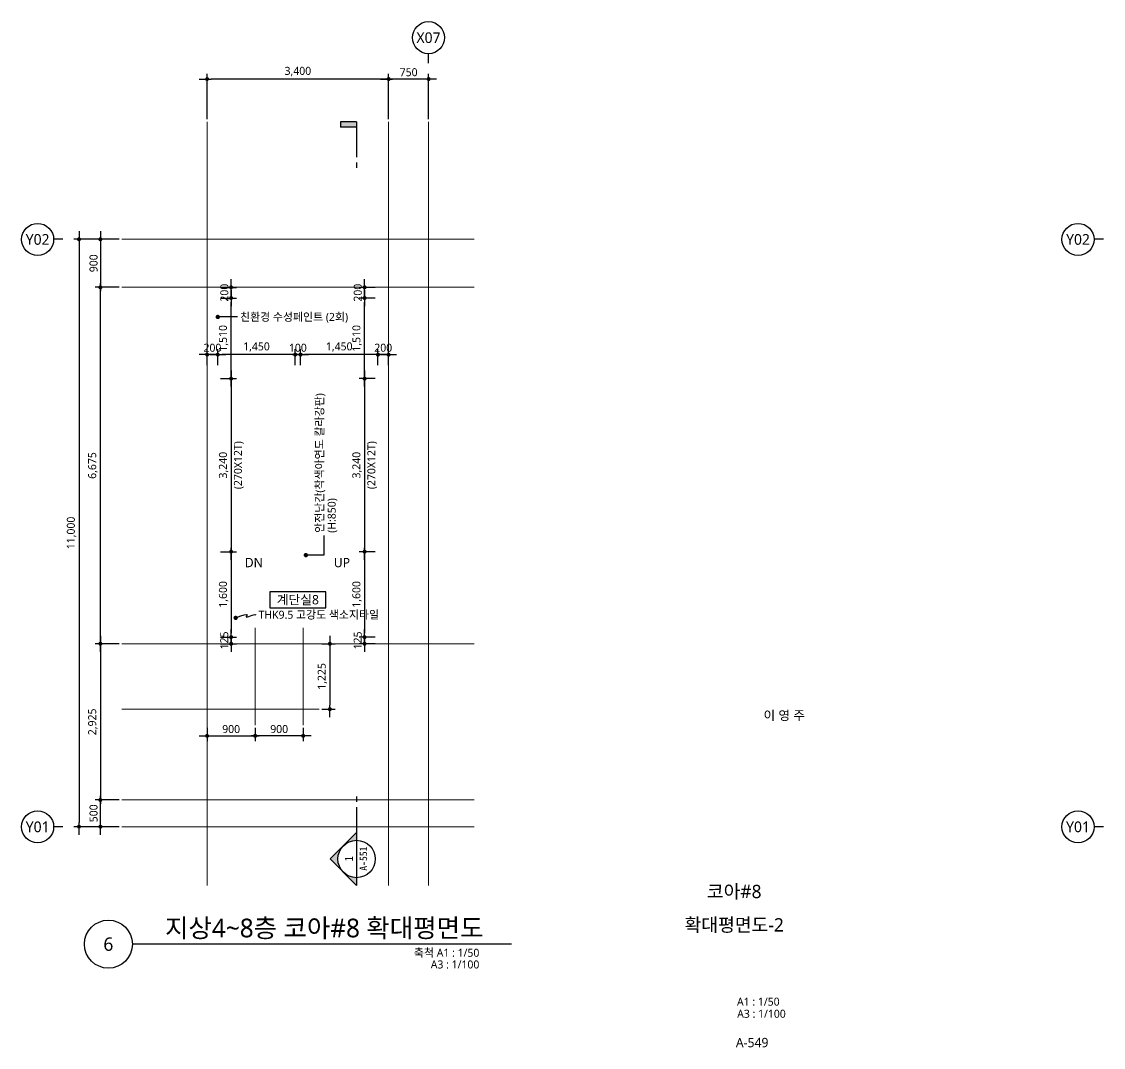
# Model space of a CAD drawing. Header units: millimetres. Extents: x 1467181 to 1850972, y 836037 to 895281.
# Drawn here: x 1663298 to 1683564, y 874037 to 893244 of the extents above; entities that cross this region are included whole.
import ezdxf
from ezdxf.enums import TextEntityAlignment as Align

# ---------------------------------------------------------------- set-up
doc = ezdxf.new("R2010")
doc.units = ezdxf.units.MM
doc.header["$MEASUREMENT"] = 0
doc.linetypes.add('CEN', pattern=[62, 60, -1, 0, -1])
doc.layers.get('0').update_dxf_attribs({"linetype": 'CONTINUOUS'})
for name, color, linetype, lineweight in [('A-AXIS-BUBL', 7, 'CONTINUOUS', 25), ('A-BORD-TEXT', 3, 'CONTINUOUS', 25), ('A-CNTL', 1, 'CEN', 15), ('A-DIMS', 7, 'CONTINUOUS', 25), ('A-MKXS-LEAD', 7, 'CONTINUOUS', 25), ('A-MKXS-MAK1', 3, 'CONTINUOUS', 25), ('A-MKXS-TEXT1', 3, 'CONTINUOUS', 25), ('A-MKXS-TEXT2', 7, 'CONTINUOUS', 25), ('A-MKXX-NAME', 3, 'CONTINUOUS', 25), ('A-MKXX-SYMB', 7, 'CONTINUOUS', 25), ('A-XXXX-SYMB', 7, 'CONTINUOUS', 25), ('A-XXXX-TXT1', 3, 'CONTINUOUS', 25), ('A-XXXX-TXT2', 3, 'CONTINUOUS', 25)]:
    doc.layers.add(name, color=color, linetype=linetype, lineweight=lineweight)
doc.styles.add('HY울릉도L', font='')
doc.styles.add('돋움체', font='')
doc.styles.add('맑은고딕', font='malgun.ttf')
doc.styles.get('HY울릉도L').set_extended_font_data('HYwulM')
doc.styles.get('돋움체').set_extended_font_data('DotumChe')
doc.dimstyles.new('CDIM', dxfattribs={"dimtxt": 3, "dimasz": 1.5, "dimexe": 2, "dimexo": 1, "dimgap": 1, "dimtad": 1, "dimdec": 0, "dimrnd": 0.5, "dimzin": 0, "dimdsep": 32, "dimlunit": 6, "dimtxsty": 'HY울릉도L', "dimblk1": '_CIDOT', "dimblk2": '_CIDOT', "dimsah": 1, "dimcen": 5.5, "dimclrd": 2, "dimclre": 2, "dimclrt": 7, "dimadec": 0, "dimazin": 0, "dimtfac": 1, "dimtdec": 0, "dimtix": 1, "dimtmove": 2, "dimatfit": 1, "dimldrblk": '_CIDOT', "dimfxl": 1, "dimtolj": 1, "dimtzin": 0, "dimlwd": -1, "dimarcsym": 0})

# ---------------------------------------------------------------- blocks, each defined once
blk = doc.blocks.new('_CIDOT')
at = {"color": 0, "linetype": 'ByBlock'}
blk.add_line((2, 0), (-1, 0), dxfattribs=at)
at = {"color": 0, "linetype": 'ByBlock', "const_width": 0.5}
blk.add_lwpolyline([(-0.25, 0, 1), (0.25, 0, 1)], format="xyb", close=True, dxfattribs=at)
blk = doc.blocks.new('*D15')
at = {"layer": 'A-DIMS', "lineweight": -2, "transparency": 16777216}
for p, q in [((-750, 13250), (-750, 14100)), ((0, 13250), (0, 14100))]:
    blk.add_line(p, q, dxfattribs=at)
at = {"layer": 'A-DIMS', "transparency": 16777216}
blk.add_line((-75, 14000), (-675, 14000), dxfattribs=at)
at = {"layer": 'A-DIMS', "transparency": 16777216, "xscale": 75, "yscale": 75, "zscale": 75, "rotation": 180}
blk.add_blockref('_CIDOT', (-750, 14000), dxfattribs=at)
at = {"layer": 'A-DIMS', "transparency": 16777216, "xscale": 75, "yscale": 75, "zscale": 75}
blk.add_blockref('_CIDOT', (0, 14000), dxfattribs=at)
at = {"layer": 'A-DIMS', "color": 3, "transparency": 16777216, "insert": (-375, 14127), "char_height": 150, "attachment_point": 5, "style": '맑은고딕'}
blk.add_mtext('\\A1;750', dxfattribs=at)
blk = doc.blocks.new('*D16')
at = {"layer": 'A-DIMS', "lineweight": -2, "transparency": 16777216}
for p, q in [((-4150, 13250), (-4150, 14100)), ((-750, 13250), (-750, 14100))]:
    blk.add_line(p, q, dxfattribs=at)
at = {"layer": 'A-DIMS', "transparency": 16777216}
blk.add_line((-825, 14000), (-4075, 14000), dxfattribs=at)
at = {"layer": 'A-DIMS', "transparency": 16777216, "xscale": 75, "yscale": 75, "zscale": 75, "rotation": 180}
blk.add_blockref('_CIDOT', (-4150, 14000), dxfattribs=at)
at = {"layer": 'A-DIMS', "transparency": 16777216, "xscale": 75, "yscale": 75, "zscale": 75}
blk.add_blockref('_CIDOT', (-750, 14000), dxfattribs=at)
at = {"layer": 'A-DIMS', "color": 3, "transparency": 16777216, "insert": (-2450, 14140), "char_height": 150, "attachment_point": 5, "style": '맑은고딕'}
blk.add_mtext('\\A1;3,400', dxfattribs=at)
blk = doc.blocks.new('*D17')
at = {"layer": 'A-DIMS', "lineweight": -2, "transparency": 16777216}
for p, q in [((-5800, 10100), (-6250, 10100)), ((-5800, 3425), (-6250, 3425))]:
    blk.add_line(p, q, dxfattribs=at)
at = {"layer": 'A-DIMS', "transparency": 16777216}
blk.add_line((-6150, 3500), (-6150, 10025), dxfattribs=at)
at = {"layer": 'A-DIMS', "transparency": 16777216, "xscale": 75, "yscale": 75, "zscale": 75}
for p, rotation in [((-6150, 10100), 90), ((-6150, 3425), 270)]:
    blk.add_blockref('_CIDOT', p, dxfattribs=dict(at, rotation=rotation))
at = {"layer": 'A-DIMS', "color": 3, "transparency": 16777216, "insert": (-6290, 6763), "char_height": 150, "attachment_point": 5, "rotation": 90, "style": '맑은고딕'}
blk.add_mtext('\\A1;6,675', dxfattribs=at)
blk = doc.blocks.new('*D18')
at = {"layer": 'A-DIMS', "lineweight": -2, "transparency": 16777216}
for p, q in [((-5800, 11000), (-6250, 11000)), ((-5800, 10100), (-6250, 10100))]:
    blk.add_line(p, q, dxfattribs=at)
at = {"layer": 'A-DIMS', "transparency": 16777216}
blk.add_line((-6150, 10925), (-6150, 10175), dxfattribs=at)
at = {"layer": 'A-DIMS', "transparency": 16777216, "xscale": 75, "yscale": 75, "zscale": 75}
for p, rotation in [((-6150, 11000), 90), ((-6150, 10100), 270)]:
    blk.add_blockref('_CIDOT', p, dxfattribs=dict(at, rotation=rotation))
at = {"layer": 'A-DIMS', "color": 3, "transparency": 16777216, "insert": (-6277, 10550), "char_height": 150, "attachment_point": 5, "rotation": 90, "style": '맑은고딕'}
blk.add_mtext('\\A1;900', dxfattribs=at)
blk = doc.blocks.new('*D19')
at = {"layer": 'A-DIMS', "lineweight": -2, "transparency": 16777216}
for p, q in [((-5800, 11000), (-6650, 11000)), ((-5800, 0), (-6650, 0))]:
    blk.add_line(p, q, dxfattribs=at)
at = {"layer": 'A-DIMS', "transparency": 16777216}
blk.add_line((-6550, 10925), (-6550, 75), dxfattribs=at)
at = {"layer": 'A-DIMS', "transparency": 16777216, "xscale": 75, "yscale": 75, "zscale": 75}
for p, rotation in [((-6550, 11000), 90), ((-6550, 0), 270)]:
    blk.add_blockref('_CIDOT', p, dxfattribs=dict(at, rotation=rotation))
at = {"layer": 'A-DIMS', "color": 3, "transparency": 16777216, "insert": (-6690, 5500), "char_height": 150, "attachment_point": 5, "rotation": 90, "style": '맑은고딕'}
blk.add_mtext('\\A1;11,000', dxfattribs=at)
blk = doc.blocks.new('*D20')
at = {"layer": 'A-DIMS', "lineweight": -2, "transparency": 16777216}
for p, q in [((-5800, 3425), (-6250, 3425)), ((-5800, 500), (-6250, 500))]:
    blk.add_line(p, q, dxfattribs=at)
at = {"layer": 'A-DIMS', "transparency": 16777216}
blk.add_line((-6150, 3350), (-6150, 575), dxfattribs=at)
at = {"layer": 'A-DIMS', "transparency": 16777216, "xscale": 75, "yscale": 75, "zscale": 75}
for p, rotation in [((-6150, 3425), 90), ((-6150, 500), 270)]:
    blk.add_blockref('_CIDOT', p, dxfattribs=dict(at, rotation=rotation))
at = {"layer": 'A-DIMS', "color": 3, "transparency": 16777216, "insert": (-6290, 1963), "char_height": 150, "attachment_point": 5, "rotation": 90, "style": '맑은고딕'}
blk.add_mtext('\\A1;2,925', dxfattribs=at)
blk = doc.blocks.new('*D21')
at = {"layer": 'A-DIMS', "lineweight": -2, "transparency": 16777216}
for p, q in [((-5800, 500), (-6250, 500)), ((-5800, 0), (-6250, 0))]:
    blk.add_line(p, q, dxfattribs=at)
at = {"layer": 'A-DIMS', "transparency": 16777216}
blk.add_line((-6150, 75), (-6150, 425), dxfattribs=at)
at = {"layer": 'A-DIMS', "transparency": 16777216, "xscale": 75, "yscale": 75, "zscale": 75}
for p, rotation in [((-6150, 500), 90), ((-6150, 0), 270)]:
    blk.add_blockref('_CIDOT', p, dxfattribs=dict(at, rotation=rotation))
at = {"layer": 'A-DIMS', "color": 3, "transparency": 16777216, "insert": (-6277, 250), "char_height": 150, "attachment_point": 5, "rotation": 90, "style": '맑은고딕'}
blk.add_mtext('\\A1;500', dxfattribs=at)
blk = doc.blocks.new('*D22')
at = {"layer": 'A-DIMS', "lineweight": -2, "transparency": 16777216}
for p, q in [((-3250, 1850), (-3250, 1600)), ((-2350, 1850), (-2350, 1600))]:
    blk.add_line(p, q, dxfattribs=at)
at = {"layer": 'A-DIMS', "transparency": 16777216}
blk.add_line((-2425, 1700), (-3175, 1700), dxfattribs=at)
at = {"layer": 'A-DIMS', "transparency": 16777216, "xscale": 75, "yscale": 75, "zscale": 75, "rotation": 180}
blk.add_blockref('_CIDOT', (-3250, 1700), dxfattribs=at)
at = {"layer": 'A-DIMS', "transparency": 16777216, "xscale": 75, "yscale": 75, "zscale": 75}
blk.add_blockref('_CIDOT', (-2350, 1700), dxfattribs=at)
at = {"layer": 'A-DIMS', "color": 3, "transparency": 16777216, "insert": (-2800, 1827), "char_height": 150, "attachment_point": 5, "style": '맑은고딕'}
blk.add_mtext('\\A1;900', dxfattribs=at)
blk = doc.blocks.new('*D23')
at = {"layer": 'A-DIMS', "lineweight": -2, "transparency": 16777216}
for p, q in [((-4150, 1850), (-4150, 1600)), ((-3250, 1850), (-3250, 1600))]:
    blk.add_line(p, q, dxfattribs=at)
at = {"layer": 'A-DIMS', "transparency": 16777216}
blk.add_line((-4075, 1700), (-3325, 1700), dxfattribs=at)
at = {"layer": 'A-DIMS', "transparency": 16777216, "xscale": 75, "yscale": 75, "zscale": 75, "rotation": 180}
blk.add_blockref('_CIDOT', (-4150, 1700), dxfattribs=at)
at = {"layer": 'A-DIMS', "transparency": 16777216, "xscale": 75, "yscale": 75, "zscale": 75}
blk.add_blockref('_CIDOT', (-3250, 1700), dxfattribs=at)
at = {"layer": 'A-DIMS', "color": 3, "transparency": 16777216, "insert": (-3700, 1827), "char_height": 150, "attachment_point": 5, "style": '맑은고딕'}
blk.add_mtext('\\A1;900', dxfattribs=at)
blk = doc.blocks.new('*D24')
at = {"layer": 'A-DIMS', "lineweight": -2, "transparency": 16777216}
for p, q in [((-2000, 3425), (-1750, 3425)), ((-2000, 2200), (-1750, 2200))]:
    blk.add_line(p, q, dxfattribs=at)
at = {"layer": 'A-DIMS', "transparency": 16777216}
blk.add_line((-1850, 3350), (-1850, 2275), dxfattribs=at)
at = {"layer": 'A-DIMS', "transparency": 16777216, "xscale": 75, "yscale": 75, "zscale": 75}
for p, rotation in [((-1850, 3425), 90), ((-1850, 2200), 270)]:
    blk.add_blockref('_CIDOT', p, dxfattribs=dict(at, rotation=rotation))
at = {"layer": 'A-DIMS', "color": 3, "transparency": 16777216, "insert": (-1990, 2813), "char_height": 150, "attachment_point": 5, "rotation": 90, "style": '맑은고딕'}
blk.add_mtext('\\A1;1,225', dxfattribs=at)
blk = doc.blocks.new('CORE 8- 단면')
at = {"layer": 'A-MKXS-MAK1'}
blk.add_hatch(color=256, dxfattribs=at).paths.add_polyline_path([(22637, 13698), (22637, 13798), (22937, 13798), (22937, 13698)])
h = blk.add_hatch(color=256, dxfattribs=at)
h.paths.add_polyline_path([(22442, -7), (22690, 241, 0.414214), (22690, -254)])
h.paths.add_polyline_path([(22690, 241), (22937, 488), (22937, 343, 0.198912)])
h.paths.add_polyline_path([(22690, -254, 0.198912), (22937, -357), (22937, -502)])
for p, q in [((22637, 13798), (22637, 13698)), ((22937, 13798), (22637, 13798)), ((22937, 13798), (22937, 13135)), ((22937, 13698), (22637, 13698)), ((22937, 13035), (22937, 12935)), ((22937, 1166), (22937, 1066)), ((22937, 966), (22937, -502)), ((22937, 488), (22442, -7)), ((22937, -502), (22442, -7))]:
    blk.add_line(p, q, dxfattribs=at)
blk.add_circle((22937, -7), 350, dxfattribs=at)
at = {"layer": 'A-MKXS-TEXT2', "style": '돋움체'}
for s, height, p in [('A-551', 140, (23065, 0)), ('1', 150, (22793, -2))]:
    blk.add_text(s, height=height, rotation=90, dxfattribs=at).set_placement(p, align=Align.MIDDLE)
blk = doc.blocks.new('*D344')
at = {"layer": 'A-DIMS', "lineweight": -2, "transparency": 16777216}
for p, q in [((1669923, 886559), (1669623, 886559)), ((1669923, 883319), (1669623, 883319))]:
    blk.add_line(p, q, dxfattribs=at)
at = {"layer": 'A-DIMS', "transparency": 16777216}
blk.add_line((1669723, 886484), (1669723, 883394), dxfattribs=at)
at = {"layer": 'A-DIMS', "transparency": 16777216, "xscale": 75, "yscale": 75, "zscale": 75}
for p, rotation in [((1669723, 886559), 90), ((1669723, 883319), 270)]:
    blk.add_blockref('_CIDOT', p, dxfattribs=dict(at, rotation=rotation))
at = {"layer": 'A-DIMS', "color": 3, "transparency": 16777216, "char_height": 150, "attachment_point": 5, "rotation": 90, "style": '맑은고딕'}
for s, insert in [('\\A1;(270X12T)', (1669867, 884939)), ('\\A1;3,240', (1669583, 884939))]:
    blk.add_mtext(s, dxfattribs=dict(at, insert=insert))
blk = doc.blocks.new('*D345')
at = {"layer": 'A-DIMS', "lineweight": -2, "transparency": 16777216}
for p, q in [((1669923, 888069), (1669623, 888069)), ((1669923, 886559), (1669623, 886559))]:
    blk.add_line(p, q, dxfattribs=at)
at = {"layer": 'A-DIMS', "transparency": 16777216}
blk.add_line((1669723, 886634), (1669723, 887994), dxfattribs=at)
at = {"layer": 'A-DIMS', "transparency": 16777216, "xscale": 75, "yscale": 75, "zscale": 75}
for p, rotation in [((1669723, 888069), 90), ((1669723, 886559), 270)]:
    blk.add_blockref('_CIDOT', p, dxfattribs=dict(at, rotation=rotation))
at = {"layer": 'A-DIMS', "color": 3, "transparency": 16777216, "insert": (1669583, 887314), "char_height": 150, "attachment_point": 5, "rotation": 90, "style": '맑은고딕'}
blk.add_mtext('\\A1;1,510', dxfattribs=at)
blk = doc.blocks.new('*D346')
at = {"layer": 'A-DIMS', "lineweight": -2, "transparency": 16777216}
for p, q in [((1669923, 883319), (1669623, 883319)), ((1669923, 881719), (1669623, 881719))]:
    blk.add_line(p, q, dxfattribs=at)
at = {"layer": 'A-DIMS', "transparency": 16777216}
blk.add_line((1669723, 883244), (1669723, 881794), dxfattribs=at)
at = {"layer": 'A-DIMS', "transparency": 16777216, "xscale": 75, "yscale": 75, "zscale": 75}
for p, rotation in [((1669723, 883319), 90), ((1669723, 881719), 270)]:
    blk.add_blockref('_CIDOT', p, dxfattribs=dict(at, rotation=rotation))
at = {"layer": 'A-DIMS', "color": 3, "transparency": 16777216, "insert": (1669583, 882519), "char_height": 150, "attachment_point": 5, "rotation": 90, "style": '맑은고딕'}
blk.add_mtext('\\A1;1,600', dxfattribs=at)
blk = doc.blocks.new('*D347')
at = {"layer": 'A-DIMS', "transparency": 16777216}
for p, q in [((1669723, 881794), (1669723, 881869)), ((1669723, 881719), (1669723, 881594)), ((1669723, 881519), (1669723, 881444))]:
    blk.add_line(p, q, dxfattribs=at)
at = {"layer": 'A-DIMS', "lineweight": -2, "transparency": 16777216}
for p, q in [((1669923, 881719), (1669623, 881719)), ((1669923, 881594), (1669623, 881594))]:
    blk.add_line(p, q, dxfattribs=at)
at = {"layer": 'A-DIMS', "transparency": 16777216, "xscale": 75, "yscale": 75, "zscale": 75}
for p, rotation in [((1669723, 881719), 270), ((1669723, 881594), 90)]:
    blk.add_blockref('_CIDOT', p, dxfattribs=dict(at, rotation=rotation))
at = {"layer": 'A-DIMS', "color": 3, "transparency": 16777216, "insert": (1669595, 881657), "char_height": 150, "attachment_point": 5, "rotation": 90, "style": '맑은고딕'}
blk.add_mtext('\\A1;125', dxfattribs=at)
blk = doc.blocks.new('*D348')
at = {"layer": 'A-DIMS', "lineweight": -2, "transparency": 16777216}
for p, q in [((1669923, 888269), (1669623, 888269)), ((1669923, 888069), (1669623, 888069))]:
    blk.add_line(p, q, dxfattribs=at)
at = {"layer": 'A-DIMS', "transparency": 16777216}
for p, q in [((1669723, 888344), (1669723, 888419)), ((1669723, 888069), (1669723, 888269)), ((1669723, 887994), (1669723, 887919))]:
    blk.add_line(p, q, dxfattribs=at)
at = {"layer": 'A-DIMS', "transparency": 16777216, "xscale": 75, "yscale": 75, "zscale": 75}
for p, rotation in [((1669723, 888269), 270), ((1669723, 888069), 90)]:
    blk.add_blockref('_CIDOT', p, dxfattribs=dict(at, rotation=rotation))
at = {"layer": 'A-DIMS', "color": 3, "transparency": 16777216, "insert": (1669596, 888169), "char_height": 150, "attachment_point": 5, "rotation": 90, "style": '맑은고딕'}
blk.add_mtext('\\A1;200', dxfattribs=at)
blk = doc.blocks.new('*D349')
at = {"layer": 'A-DIMS', "lineweight": -2, "transparency": 16777216}
for p, q in [((1668523, 886809), (1668523, 887109)), ((1669973, 886809), (1669973, 887109))]:
    blk.add_line(p, q, dxfattribs=at)
at = {"layer": 'A-DIMS', "transparency": 16777216}
blk.add_line((1669898, 887009), (1668598, 887009), dxfattribs=at)
at = {"layer": 'A-DIMS', "transparency": 16777216, "xscale": 75, "yscale": 75, "zscale": 75, "rotation": 180}
blk.add_blockref('_CIDOT', (1668523, 887009), dxfattribs=at)
at = {"layer": 'A-DIMS', "transparency": 16777216, "xscale": 75, "yscale": 75, "zscale": 75}
blk.add_blockref('_CIDOT', (1669973, 887009), dxfattribs=at)
at = {"layer": 'A-DIMS', "color": 3, "transparency": 16777216, "insert": (1669248, 887150), "char_height": 150, "attachment_point": 5, "style": '맑은고딕'}
blk.add_mtext('\\A1;1,450', dxfattribs=at)
blk = doc.blocks.new('*D350')
at = {"layer": 'A-DIMS', "lineweight": -2, "transparency": 16777216}
for p, q in [((1669973, 886809), (1669973, 887109)), ((1670173, 886809), (1670173, 887109))]:
    blk.add_line(p, q, dxfattribs=at)
at = {"layer": 'A-DIMS', "transparency": 16777216}
for p, q in [((1669898, 887009), (1669823, 887009)), ((1670173, 887009), (1669973, 887009)), ((1670248, 887009), (1670323, 887009))]:
    blk.add_line(p, q, dxfattribs=at)
at = {"layer": 'A-DIMS', "transparency": 16777216, "xscale": 75, "yscale": 75, "zscale": 75}
blk.add_blockref('_CIDOT', (1669973, 887009), dxfattribs=at)
at = {"layer": 'A-DIMS', "transparency": 16777216, "xscale": 75, "yscale": 75, "zscale": 75, "rotation": 180}
blk.add_blockref('_CIDOT', (1670173, 887009), dxfattribs=at)
at = {"layer": 'A-DIMS', "color": 3, "transparency": 16777216, "insert": (1670073, 887137), "char_height": 150, "attachment_point": 5, "style": '맑은고딕'}
blk.add_mtext('\\A1;200', dxfattribs=at)
blk = doc.blocks.new('*D351')
at = {"layer": 'A-DIMS', "lineweight": -2, "transparency": 16777216}
for p, q in [((1666973, 886809), (1666973, 887109)), ((1668423, 886809), (1668423, 887109))]:
    blk.add_line(p, q, dxfattribs=at)
at = {"layer": 'A-DIMS', "transparency": 16777216}
blk.add_line((1668348, 887009), (1667048, 887009), dxfattribs=at)
at = {"layer": 'A-DIMS', "transparency": 16777216, "xscale": 75, "yscale": 75, "zscale": 75, "rotation": 180}
blk.add_blockref('_CIDOT', (1666973, 887009), dxfattribs=at)
at = {"layer": 'A-DIMS', "transparency": 16777216, "xscale": 75, "yscale": 75, "zscale": 75}
blk.add_blockref('_CIDOT', (1668423, 887009), dxfattribs=at)
at = {"layer": 'A-DIMS', "color": 3, "transparency": 16777216, "insert": (1667698, 887150), "char_height": 150, "attachment_point": 5, "style": '맑은고딕'}
blk.add_mtext('\\A1;1,450', dxfattribs=at)
blk = doc.blocks.new('*D352')
at = {"layer": 'A-DIMS', "lineweight": -2, "transparency": 16777216}
for p, q in [((1668423, 886809), (1668423, 887109)), ((1668523, 886809), (1668523, 887109))]:
    blk.add_line(p, q, dxfattribs=at)
at = {"layer": 'A-DIMS', "transparency": 16777216}
for p, q in [((1668348, 887009), (1668273, 887009)), ((1668523, 887009), (1668423, 887009)), ((1668598, 887009), (1668673, 887009))]:
    blk.add_line(p, q, dxfattribs=at)
at = {"layer": 'A-DIMS', "transparency": 16777216, "xscale": 75, "yscale": 75, "zscale": 75}
blk.add_blockref('_CIDOT', (1668423, 887009), dxfattribs=at)
at = {"layer": 'A-DIMS', "transparency": 16777216, "xscale": 75, "yscale": 75, "zscale": 75, "rotation": 180}
blk.add_blockref('_CIDOT', (1668523, 887009), dxfattribs=at)
at = {"layer": 'A-DIMS', "color": 3, "transparency": 16777216, "insert": (1668473, 887137), "char_height": 150, "attachment_point": 5, "style": '맑은고딕'}
blk.add_mtext('\\A1;100', dxfattribs=at)
blk = doc.blocks.new('*D353')
at = {"layer": 'A-DIMS', "lineweight": -2, "transparency": 16777216}
for p, q in [((1666773, 886809), (1666773, 887109)), ((1666973, 886809), (1666973, 887109))]:
    blk.add_line(p, q, dxfattribs=at)
at = {"layer": 'A-DIMS', "transparency": 16777216}
for p, q in [((1666698, 887009), (1666623, 887009)), ((1666973, 887009), (1666773, 887009)), ((1667048, 887009), (1667123, 887009))]:
    blk.add_line(p, q, dxfattribs=at)
at = {"layer": 'A-DIMS', "transparency": 16777216, "xscale": 75, "yscale": 75, "zscale": 75}
blk.add_blockref('_CIDOT', (1666773, 887009), dxfattribs=at)
at = {"layer": 'A-DIMS', "transparency": 16777216, "xscale": 75, "yscale": 75, "zscale": 75, "rotation": 180}
blk.add_blockref('_CIDOT', (1666973, 887009), dxfattribs=at)
at = {"layer": 'A-DIMS', "color": 3, "transparency": 16777216, "insert": (1666873, 887137), "char_height": 150, "attachment_point": 5, "style": '맑은고딕'}
blk.add_mtext('\\A1;200', dxfattribs=at)
blk = doc.blocks.new('*D354')
at = {"layer": 'A-DIMS', "lineweight": -2, "transparency": 16777216}
for p, q in [((1667023, 886559), (1667323, 886559)), ((1667023, 883319), (1667323, 883319))]:
    blk.add_line(p, q, dxfattribs=at)
at = {"layer": 'A-DIMS', "transparency": 16777216}
blk.add_line((1667223, 886484), (1667223, 883394), dxfattribs=at)
at = {"layer": 'A-DIMS', "transparency": 16777216, "xscale": 75, "yscale": 75, "zscale": 75}
for p, rotation in [((1667223, 886559), 90), ((1667223, 883319), 270)]:
    blk.add_blockref('_CIDOT', p, dxfattribs=dict(at, rotation=rotation))
at = {"layer": 'A-DIMS', "color": 3, "transparency": 16777216, "char_height": 150, "attachment_point": 5, "rotation": 90, "style": '맑은고딕'}
for s, insert in [('\\A1;(270X12T)', (1667367, 884939)), ('\\A1;3,240', (1667083, 884939))]:
    blk.add_mtext(s, dxfattribs=dict(at, insert=insert))
blk = doc.blocks.new('*D355')
at = {"layer": 'A-DIMS', "lineweight": -2, "transparency": 16777216}
for p, q in [((1667023, 888069), (1667323, 888069)), ((1667023, 886559), (1667323, 886559))]:
    blk.add_line(p, q, dxfattribs=at)
at = {"layer": 'A-DIMS', "transparency": 16777216}
blk.add_line((1667223, 886634), (1667223, 887994), dxfattribs=at)
at = {"layer": 'A-DIMS', "transparency": 16777216, "xscale": 75, "yscale": 75, "zscale": 75}
for p, rotation in [((1667223, 888069), 90), ((1667223, 886559), 270)]:
    blk.add_blockref('_CIDOT', p, dxfattribs=dict(at, rotation=rotation))
at = {"layer": 'A-DIMS', "color": 3, "transparency": 16777216, "insert": (1667083, 887314), "char_height": 150, "attachment_point": 5, "rotation": 90, "style": '맑은고딕'}
blk.add_mtext('\\A1;1,510', dxfattribs=at)
blk = doc.blocks.new('*D356')
at = {"layer": 'A-DIMS', "lineweight": -2, "transparency": 16777216}
for p, q in [((1667023, 883319), (1667323, 883319)), ((1667023, 881719), (1667323, 881719))]:
    blk.add_line(p, q, dxfattribs=at)
at = {"layer": 'A-DIMS', "transparency": 16777216}
blk.add_line((1667223, 883244), (1667223, 881794), dxfattribs=at)
at = {"layer": 'A-DIMS', "transparency": 16777216, "xscale": 75, "yscale": 75, "zscale": 75}
for p, rotation in [((1667223, 883319), 90), ((1667223, 881719), 270)]:
    blk.add_blockref('_CIDOT', p, dxfattribs=dict(at, rotation=rotation))
at = {"layer": 'A-DIMS', "color": 3, "transparency": 16777216, "insert": (1667083, 882519), "char_height": 150, "attachment_point": 5, "rotation": 90, "style": '맑은고딕'}
blk.add_mtext('\\A1;1,600', dxfattribs=at)
blk = doc.blocks.new('*D357')
at = {"layer": 'A-DIMS', "transparency": 16777216}
for p, q in [((1667223, 881794), (1667223, 881869)), ((1667223, 881719), (1667223, 881594)), ((1667223, 881519), (1667223, 881444))]:
    blk.add_line(p, q, dxfattribs=at)
at = {"layer": 'A-DIMS', "lineweight": -2, "transparency": 16777216}
for p, q in [((1667023, 881719), (1667323, 881719)), ((1667023, 881594), (1667323, 881594))]:
    blk.add_line(p, q, dxfattribs=at)
at = {"layer": 'A-DIMS', "transparency": 16777216, "xscale": 75, "yscale": 75, "zscale": 75}
for p, rotation in [((1667223, 881719), 270), ((1667223, 881594), 90)]:
    blk.add_blockref('_CIDOT', p, dxfattribs=dict(at, rotation=rotation))
at = {"layer": 'A-DIMS', "color": 3, "transparency": 16777216, "insert": (1667095, 881657), "char_height": 150, "attachment_point": 5, "rotation": 90, "style": '맑은고딕'}
blk.add_mtext('\\A1;125', dxfattribs=at)
blk = doc.blocks.new('*D358')
at = {"layer": 'A-DIMS', "lineweight": -2, "transparency": 16777216}
for p, q in [((1667023, 888269), (1667323, 888269)), ((1667023, 888069), (1667323, 888069))]:
    blk.add_line(p, q, dxfattribs=at)
at = {"layer": 'A-DIMS', "transparency": 16777216}
for p, q in [((1667223, 888344), (1667223, 888419)), ((1667223, 888069), (1667223, 888269)), ((1667223, 887994), (1667223, 887919))]:
    blk.add_line(p, q, dxfattribs=at)
at = {"layer": 'A-DIMS', "transparency": 16777216, "xscale": 75, "yscale": 75, "zscale": 75}
for p, rotation in [((1667223, 888269), 270), ((1667223, 888069), 90)]:
    blk.add_blockref('_CIDOT', p, dxfattribs=dict(at, rotation=rotation))
at = {"layer": 'A-DIMS', "color": 3, "transparency": 16777216, "insert": (1667096, 888169), "char_height": 150, "attachment_point": 5, "rotation": 90, "style": '맑은고딕'}
blk.add_mtext('\\A1;200', dxfattribs=at)
blk = doc.blocks.new('CORE8_GRID')
at = {"layer": 'A-AXIS-BUBL', "ltscale": 0.2}
for p, q in [((0, 14300), (0, 14475)), ((-6850, 11000), (-7025, 11000)), ((-6850, 0), (-7025, 0))]:
    blk.add_line(p, q, dxfattribs=at)
for centre in [(-2.9, 14775), (-7325, 10997.1), (-7325, -2.9)]:
    blk.add_circle(centre, 300, dxfattribs=at)
at = {"layer": 'A-CNTL'}
for p, q in [((-4150, -1100), (-4150, 13200)), ((-750, -1100), (-750, 13200)), ((0, -1100), (0, 13200)), ((-5750, 11000), (850, 11000)), ((-5750, 10100), (850, 10100)), ((-3250, 1900), (-3250, 3725)), ((-2350, 1900), (-2350, 3725)), ((-5750, 3425), (850, 3425)), ((-5750, 2200), (-2050, 2200)), ((-5750, 500), (850, 500)), ((-5750, 0), (850, 0))]:
    blk.add_line(p, q, dxfattribs=at)
at = {"layer": 'A-XXXX-TXT2', "ltscale": 0.2, "style": '맑은고딕'}
for s, p in [('X07', (-2.9, 14775)), ('Y02', (-7325, 10997.1)), ('Y01', (-7325, -2.9))]:
    blk.add_text(s, height=200, dxfattribs=at).set_placement(p, align=Align.MIDDLE)
at = {"layer": 'A-DIMS'}
for base, p1, p2, angle, picture, middle in [((-4150, 14000), (-750, 13200), (-4150, 13200), 180, '*D16', (-2450, 14140.1)), ((-750, 14000), (0, 13200), (-750, 13200), 180, '*D15', (-375, 14127.5)), ((-6550, 0), (-5750, 11000), (-5750, 0), 90, '*D19', (-6690.5, 5500)), ((-6150, 10100), (-5750, 11000), (-5750, 10100), 90, '*D18', (-6277.5, 10550)), ((-6150, 10100), (-5750, 3425), (-5750, 10100), 270, '*D17', (-6290.1, 6762.5)), ((-6150, 500), (-5750, 3425), (-5750, 500), 90, '*D20', (-6290.1, 1962.5)), ((-1850, 2200), (-2050, 3425), (-2050, 2200), 90, '*D24', (-1990.5, 2812.5)), ((-3250, 1700), (-4150, 1900), (-3250, 1900), 180, '*D23', (-3700, 1827.5)), ((-6150, 500), (-5750, 0), (-5750, 500), 270, '*D21', (-6277.5, 250))]:
    dim = blk.add_linear_dim(base=base, p1=p1, p2=p2, angle=angle, dimstyle='CDIM', override={"dimscale": 50, "dimtxsty": '맑은고딕', "dimclrd": 256, "dimclre": 256, "dimclrt": 3}, dxfattribs=at)
    dim.commit()
    dim.dimension.update_dxf_attribs({"geometry": picture, "text_midpoint": middle})
dim = blk.add_linear_dim(base=(-3250, 1700), p1=(-2350, 1900), p2=(-3250, 1900), dimstyle='CDIM', override={"dimscale": 50, "dimtxsty": '맑은고딕', "dimclrd": 256, "dimclre": 256, "dimclrt": 3}, dxfattribs=at)
dim.commit()
dim.dimension.update_dxf_attribs({"geometry": '*D22', "text_midpoint": (-2800, 1827.5)})

msp = doc.modelspace()

# ---------------------------------------------------------------- linework, layer by layer
at = {"layer": 'A-AXIS-BUBL', "ltscale": 0.2}
for p, q in [((1683563.9, 889169.4), (1683388.9, 889169.4)), ((1683563.9, 878169.4), (1683388.9, 878169.4))]:
    msp.add_line(p, q, dxfattribs=at)
for centre in [(1683088.9, 889166.4), (1683088.9, 878166.4)]:
    msp.add_circle(centre, 300, dxfattribs=at)
at = {"layer": 'A-MKXS-LEAD', "const_width": 40}
for points in [[(1666952.5, 887716.9, 1), (1666994, 887712.7, 1)], [(1668625.3, 883233.6, -1), (1668621.2, 883275.1, -1)], [(1667287.4, 882081.4, 1), (1667328.8, 882077.2, 1)]]:
    msp.add_lwpolyline(points, format="xyb", close=True, dxfattribs=at)
at = {"layer": 'A-MKXS-LEAD'}
for points in [[(1667340.3, 887714.8), (1666973.3, 887714.8), (1666973.3, 887714.8)], [(1668962.6, 883621.4), (1668962.6, 883254.4), (1668623.3, 883254.4)], [(1667307.3, 882079), (1667405, 882115.8), (1667468.7, 882135.7), (1667505, 882142.2), (1667520.4, 882138.7), (1667521.5, 882128.8), (1667515, 882116), (1667507.5, 882103.8), (1667505.5, 882095.7), (1667514.2, 882094.4), (1667532.3, 882098.8), (1667557.2, 882107), (1667586.1, 882117.1), (1667616.3, 882127.2), (1667645.1, 882135.4), (1667669.8, 882139.7), (1667687.6, 882138.3)]]:
    msp.add_lwpolyline(points, dxfattribs=at)
at = {"layer": 'A-MKXX-SYMB'}
msp.add_lwpolyline([(1668998.3, 882569.4), (1667948.3, 882569.4), (1667948.3, 882269.4), (1668998.3, 882269.4)], close=True, dxfattribs=at)
at = {"layer": 'A-XXXX-SYMB'}
msp.add_line((1672473.2, 875969.4), (1665373.2, 875969.4), dxfattribs=at)
msp.add_circle((1664923.2, 875969.4), 450, dxfattribs=at)

# ---------------------------------------------------------------- block references
at = {"layer": 'A-DIMS'}
for name, p in [('CORE8_GRID', (1670923.2, 878169.4)), ('CORE 8- 단면', (1646635.9, 877571))]:
    msp.add_blockref(name, p, dxfattribs=at)

# ---------------------------------------------------------------- texts
at = {"layer": 'A-BORD-TEXT', "style": '맑은고딕'}
for s, height, p in [('이 영 주', 175, (1677973.8, 880165.5)), ('A1 : 1/50', 150, (1677499, 874817.8)), ('A3 : 1/100', 150, (1677613.9, 874591)), ('A-549', 175, (1677289.2, 874039.2))]:
    msp.add_text(s, height=height, dxfattribs=at).set_placement(p, align=Align.RIGHT)
for s, p in [('코아#8', (1676648.2, 876955.6)), ('확대평면도-2', (1676648.2, 876330.6))]:
    msp.add_text(s, height=250, dxfattribs=at).set_placement(p, align=Align.MIDDLE_CENTER)
at = {"layer": 'A-MKXS-TEXT1', "style": '맑은고딕'}
for s, p in [('친환경 수성페인트 (2회)', (1667390.3, 887714.8)), ('THK9.5 고강도 색소지타일', (1667737.6, 882138.3))]:
    msp.add_text(s, height=150, dxfattribs=at).set_placement(p, align=Align.MIDDLE_LEFT)
for s, p in [('안전난간(착색아연도 칼라강판)', (1668879.2, 883671.4)), ('(H:850)', (1669106.7, 883671.4))]:
    msp.add_text(s, height=150, rotation=90, dxfattribs=at).set_placement(p, align=Align.MIDDLE_LEFT)
at = {"layer": 'A-MKXX-NAME', "style": '맑은고딕'}
for s, p in [('DN', (1667648.3, 883115.6)), ('UP', (1669298.3, 883115.6)), ('계단실8', (1668473.3, 882419.4))]:
    msp.add_text(s, height=175, dxfattribs=at).set_placement(p, align=Align.MIDDLE_CENTER)
at = {"layer": 'A-XXXX-TXT1', "style": '맑은고딕'}
msp.add_text('지상4~8층 코아#8 확대평면도', height=350, dxfattribs=at).set_placement((1671951.2, 875992), align=Align.BOTTOM_RIGHT)
msp.add_text('6', height=250, dxfattribs=at).set_placement((1664923.2, 875969.4), align=Align.MIDDLE)
for s, p in [('축척 A1 : 1/50', (1671873.4, 875883.2)), ('A3 : 1/100', (1671873.4, 875664.3))]:
    msp.add_text(s, height=150, dxfattribs=at).set_placement(p, align=Align.TOP_RIGHT)
at = {"layer": 'A-XXXX-TXT2', "ltscale": 0.2, "style": '맑은고딕'}
for s, p in [('Y02', (1683088.9, 889166.4)), ('Y01', (1683088.9, 878166.4))]:
    msp.add_text(s, height=200, dxfattribs=at).set_placement(p, align=Align.MIDDLE)

# ---------------------------------------------------------------- dimensions: what is measured, and where the dimension line sits
at = {"layer": 'A-DIMS'}
for base, p1, p2, picture, middle in [((1667223.3, 888269.4), (1666973.3, 888069.4), (1666973.3, 888269.4), '*D358', (1667095.8, 888169.4)), ((1669723.2, 888269.4), (1669973.3, 888069.4), (1669973.3, 888269.4), '*D348', (1669595.7, 888169.4)), ((1667223.3, 888069.4), (1666973.3, 886559.4), (1666973.3, 888069.4), '*D355', (1667082.8, 887314.4)), ((1669723.2, 888069.4), (1669973.3, 886559.4), (1669973.3, 888069.4), '*D345', (1669582.8, 887314.4))]:
    dim = msp.add_linear_dim(base=base, p1=p1, p2=p2, angle=90, dimstyle='CDIM', override={"dimscale": 50, "dimtxsty": '맑은고딕', "dimclrd": 256, "dimclre": 256, "dimclrt": 3}, dxfattribs=at)
    dim.commit()
    dim.dimension.update_dxf_attribs({"geometry": picture, "text_midpoint": middle})
for base, p1, p2, picture, middle in [((1666773.3, 887009.4), (1666973.3, 886759.4), (1666773.3, 886759.4), '*D353', (1666873.3, 887136.9)), ((1666973.3, 887009.4), (1668423.3, 886759.4), (1666973.3, 886759.4), '*D351', (1667698.3, 887149.8)), ((1668423.3, 887009.4), (1668523.3, 886759.4), (1668423.3, 886759.4), '*D352', (1668473.3, 887137.3)), ((1668523.3, 887009.4), (1669973.3, 886759.4), (1668523.3, 886759.4), '*D349', (1669248.3, 887149.8)), ((1669973.3, 887009.4), (1670173.2, 886759.4), (1669973.3, 886759.4), '*D350', (1670073.2, 887136.9))]:
    dim = msp.add_linear_dim(base=base, p1=p1, p2=p2, dimstyle='CDIM', override={"dimscale": 50, "dimtxsty": '맑은고딕', "dimclrd": 256, "dimclre": 256, "dimclrt": 3}, dxfattribs=at)
    dim.commit()
    dim.dimension.update_dxf_attribs({"geometry": picture, "text_midpoint": middle})
for base, p1, p2, text, picture, middle in [((1667223.3, 883319.4), (1666973.3, 886559.4), (1666973.3, 883319.4), '<>\\X(270X12T)', '*D354', (1667223.3, 884939.4)), ((1669723.3, 883319.4), (1669973.3, 886559.4), (1669973.3, 883319.4), '<>\\X(270X12T)', '*D344', (1669723.3, 884939.4)), ((1667223.3, 881719.4), (1666973.3, 883319.4), (1666973.3, 881719.4), '<>\\X', '*D356', (1667223.3, 882519.4)), ((1669723.2, 881719.4), (1669973.3, 883319.4), (1669973.2, 881719.4), '<>\\X', '*D346', (1669723.2, 882519.4)), ((1667223.3, 881594.4), (1666973.3, 881719.4), (1666973.3, 881594.4), '<>\\X', '*D357', (1667223.3, 881656.9)), ((1669723.2, 881594.4), (1669973.2, 881719.4), (1669973.2, 881594.4), '<>\\X', '*D347', (1669723.2, 881656.9))]:
    dim = msp.add_linear_dim(base=base, p1=p1, p2=p2, angle=90, text=text, dimstyle='CDIM', override={"dimscale": 50, "dimtxsty": '맑은고딕', "dimclrd": 256, "dimclre": 256, "dimclrt": 3}, dxfattribs=at)
    dim.commit()
    dim.dimension.update_dxf_attribs({"geometry": picture, "text_midpoint": middle})

doc.saveas('drawing.dxf')
